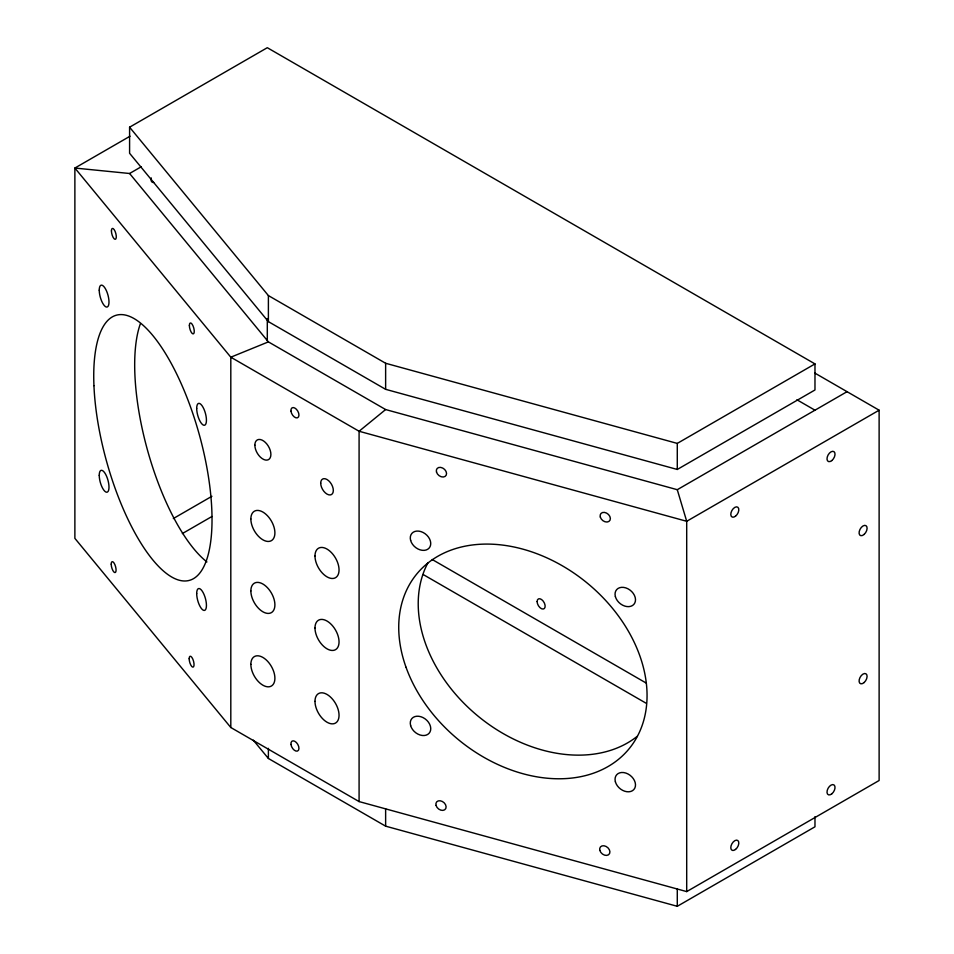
<?xml version="1.0" encoding="UTF-8"?>
<svg xmlns="http://www.w3.org/2000/svg" width="954" height="954" viewBox="0 0 954 954"><rect width="100%" height="100%" fill="white"/><g stroke="black" fill="none" stroke-linecap="round" stroke-linejoin="round"><path stroke-width="1.43" d="M847.057 391.677L677.28 489.7L385.631 409.552L359.086 431.256L359.086 801.575L686.701 891.596L879.123 780.503L879.123 410.196L814.835 373.074M129.589 127.204L267.299 47.7L814.978 363.903L814.978 389.971L677.28 469.463L385.631 389.327L268.396 321.641L129.589 153.272L129.589 127.204L268.396 295.585L385.631 363.271L677.28 443.407L814.978 363.903M130.042 136.207L74.877 168.047L74.877 538.366L230.808 727.508L359.086 801.575M879.123 410.196L686.701 521.289L359.086 431.256L230.808 357.201L74.877 168.047L129.589 173.497L141.168 166.807M173.318 518.559L211.907 496.283M182.357 533.572L211.955 516.484M253.287 740.149L268.396 758.478L385.631 826.164L677.28 906.3L814.978 826.796L814.978 816.66M385.631 409.552L268.396 341.878L230.808 357.201L230.808 727.508M796.936 399.774L814.978 410.196M432.245 559.533L646.168 683.04M423.23 574.558L646.168 703.265M129.589 173.497L268.396 341.878M677.28 489.7L686.701 521.289L686.701 891.596M677.28 443.407L677.28 469.463M677.28 888.925L677.28 906.3M385.631 363.271L385.631 389.327M385.631 808.789L385.631 826.164M268.396 295.585L268.396 321.641M268.396 748.341L268.396 758.478M267.299 318.553L267.299 340.864M153.713 182.441A5.664 3.267 -60 0 1 151.281 177.933M637.165 736.369A137.507 101.386 39.5 0 1 477.382 715.595A137.507 101.386 39.5 0 1 428 562.681M206.923 561.93A137.507 48.249 74.6 0 1 147.739 451.015A137.507 48.249 74.6 0 1 140.345 323.811M735.534 516.162A5.664 3.267 -60 0 0 737.859 507.266A5.664 3.267 -60 0 0 731.026 512.656A5.664 3.267 -60 0 0 735.534 516.162M831.745 460.615A5.664 3.267 -60 0 0 834.07 451.719A5.664 3.267 -60 0 0 827.237 457.109A5.664 3.267 -60 0 0 831.745 460.615M831.745 793.895A5.664 3.267 -60 0 0 834.07 784.999A5.664 3.267 -60 0 0 827.237 790.389A5.664 3.267 -60 0 0 831.745 793.895M735.534 849.442A5.664 3.267 -60 0 0 737.859 840.546A5.664 3.267 -60 0 0 731.026 845.936A5.664 3.267 -60 0 0 735.534 849.442M864.121 534.419A5.664 3.267 -60 0 0 865.922 525.63A5.664 3.267 -60 0 0 859.22 531.581A5.664 3.267 -60 0 0 864.121 534.419M864.121 682.539A5.664 3.267 -60 0 0 865.922 673.762A5.664 3.267 -60 0 0 859.22 679.713A5.664 3.267 -60 0 0 864.121 682.539M537.126 601.58A5.664 3.267 60 0 0 543.148 609.057A5.664 3.267 60 0 0 543.148 601.044A5.664 3.267 60 0 0 537.126 601.58M406.034 667.275A137.507 101.386 39.5 0 0 617.667 760.004A137.507 101.386 39.5 0 0 544.972 557.005A137.507 101.386 39.5 0 0 406.034 667.275M615.39 596.667A11.341 8.359 39.5 0 0 632.514 605.516A11.341 8.359 39.5 0 0 627.923 588.773A11.341 8.359 39.5 0 0 615.39 596.667M615.39 781.815A11.341 8.359 39.5 0 0 632.514 790.675A11.341 8.359 39.5 0 0 627.923 773.932A11.341 8.359 39.5 0 0 615.39 781.815M410.625 725.553A11.341 8.359 39.5 0 0 427.75 734.413A11.341 8.359 39.5 0 0 423.159 717.658A11.341 8.359 39.5 0 0 410.625 725.553M410.625 540.393A11.341 8.359 39.5 0 0 427.75 549.254A11.341 8.359 39.5 0 0 423.159 532.511A11.341 8.359 39.5 0 0 410.625 540.393M599.851 850.419A5.664 4.174 39.5 0 0 608.413 854.844A5.664 4.174 39.5 0 0 606.124 846.472A5.664 4.174 39.5 0 0 599.851 850.419M436.05 805.403A5.664 4.174 39.5 0 0 444.612 809.839A5.664 4.174 39.5 0 0 442.31 801.455A5.664 4.174 39.5 0 0 436.05 805.403M436.491 472.027A5.664 4.174 39.5 0 0 445.053 476.451A5.664 4.174 39.5 0 0 442.763 468.08A5.664 4.174 39.5 0 0 436.491 472.027M600.304 517.032A5.664 4.174 39.5 0 0 608.867 521.468A5.664 4.174 39.5 0 0 606.565 513.085A5.664 4.174 39.5 0 0 600.304 517.032M93.945 385.654A137.507 48.249 74.6 0 0 186.531 580.903A137.507 48.249 74.6 0 0 178.04 376.794A137.507 48.249 74.6 0 0 93.945 385.654M99.24 475.342A11.341 3.983 74.6 0 0 106.55 492.228A11.341 3.983 74.6 0 0 106.55 476.189A11.341 3.983 74.6 0 0 99.24 475.342M99.24 290.183A11.341 3.983 74.6 0 0 106.55 307.069A11.341 3.983 74.6 0 0 106.55 291.03A11.341 3.983 74.6 0 0 99.24 290.183M196.691 408.407A11.341 3.983 74.6 0 0 204.001 425.281A11.341 3.983 74.6 0 0 204.001 409.254A11.341 3.983 74.6 0 0 196.691 408.407M196.691 593.555A11.341 3.983 74.6 0 0 204.001 610.441A11.341 3.983 74.6 0 0 204.001 594.414A11.341 3.983 74.6 0 0 196.691 593.555M111.427 230.904A5.664 1.991 74.6 0 0 115.076 239.335A5.664 1.991 74.6 0 0 115.076 231.321A5.664 1.991 74.6 0 0 111.427 230.904M189.381 325.469A5.664 1.991 74.6 0 0 193.042 333.912A5.664 1.991 74.6 0 0 193.042 325.898A5.664 1.991 74.6 0 0 189.381 325.469M189.178 658.713A5.664 1.991 74.6 0 0 192.827 667.156A5.664 1.991 74.6 0 0 192.827 659.142A5.664 1.991 74.6 0 0 189.178 658.713M111.213 564.148A5.664 1.991 74.6 0 0 114.862 572.591A5.664 1.991 74.6 0 0 114.862 564.565A5.664 1.991 74.6 0 0 111.213 564.148M314.987 556.027A17.005 9.814 60 0 0 333.029 578.47A17.005 9.814 60 0 0 333.029 554.417A17.005 9.814 60 0 0 314.987 556.027M250.854 519A17.005 9.814 60 0 0 268.885 541.431A17.005 9.814 60 0 0 268.885 517.378A17.005 9.814 60 0 0 250.854 519M250.854 590.955A17.005 9.814 60 0 0 268.885 613.398A17.005 9.814 60 0 0 268.885 589.345A17.005 9.814 60 0 0 250.854 590.955M314.987 627.994A17.005 9.814 60 0 0 333.029 650.437A17.005 9.814 60 0 0 333.029 626.384A17.005 9.814 60 0 0 314.987 627.994M314.987 701.393A17.005 9.814 60 0 0 333.029 723.836A17.005 9.814 60 0 0 333.029 699.783A17.005 9.814 60 0 0 314.987 701.393M250.854 664.366A17.005 9.814 60 0 0 268.885 686.808A17.005 9.814 60 0 0 268.885 662.756A17.005 9.814 60 0 0 250.854 664.366M254.861 445.148A11.341 6.547 60 0 0 266.882 460.114A11.341 6.547 60 0 0 266.882 444.075A11.341 6.547 60 0 0 254.861 445.148M320.699 483.165A8.932 5.152 60 0 0 330.167 494.947A8.932 5.152 60 0 0 330.167 482.319A8.932 5.152 60 0 0 320.699 483.165M290.982 411.198A5.664 3.267 60 0 0 297.469 417.792A5.664 3.267 60 0 0 296.372 409.242A5.664 3.267 60 0 0 290.982 411.198M290.982 744.454A5.664 3.267 60 0 0 297.469 751.06A5.664 3.267 60 0 0 296.372 742.51A5.664 3.267 60 0 0 290.982 744.454"/></g></svg>
